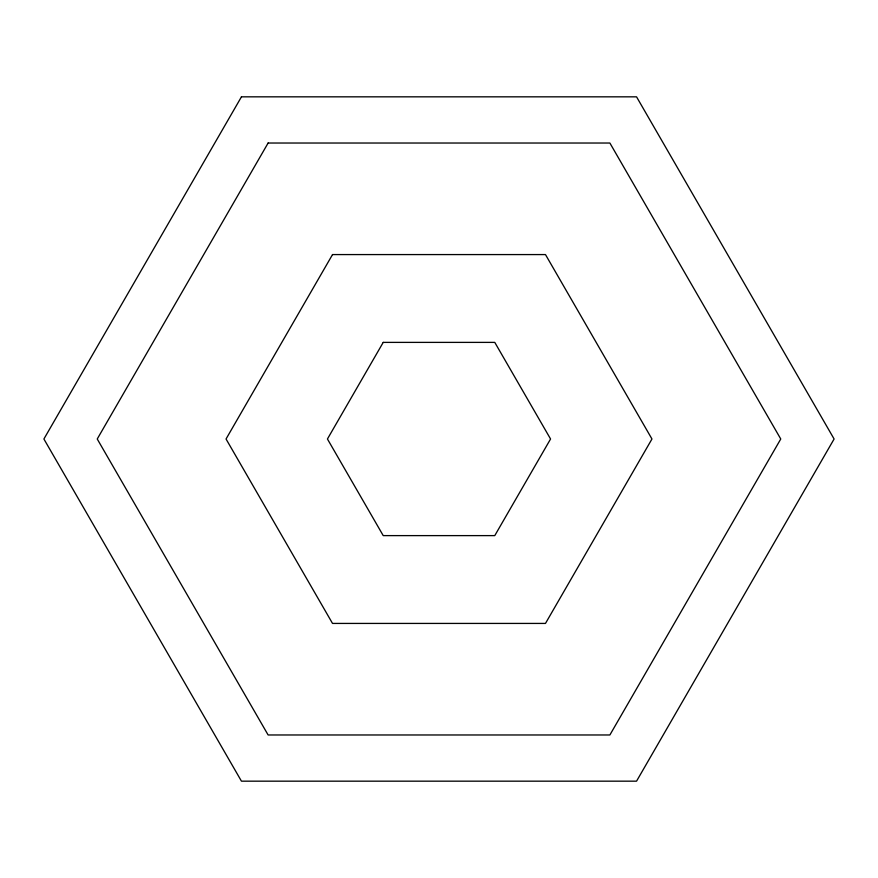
<?xml version="1.0" encoding="UTF-8"?>
<svg xmlns="http://www.w3.org/2000/svg" width="878" height="878" viewBox="0 0 878 878"><rect width="100%" height="100%" fill="white"/><g stroke="black" fill="none" stroke-linecap="round" stroke-linejoin="round"><path stroke-width="1.32" d="M241.45 96.832L43.9 439L241.45 781.168L636.55 781.168L834.1 439L636.55 96.832L241.45 96.832M268.119 143.026L97.238 439L268.119 734.974L609.881 734.974L780.761 439L609.881 143.026L268.119 143.026M332.521 254.576L226.041 439L332.521 623.424L545.479 623.424L651.959 439L545.479 254.576L332.521 254.576M383.225 342.387L327.439 439L383.225 535.613L494.775 535.613L550.561 439L494.775 342.387L383.225 342.387"/></g></svg>
